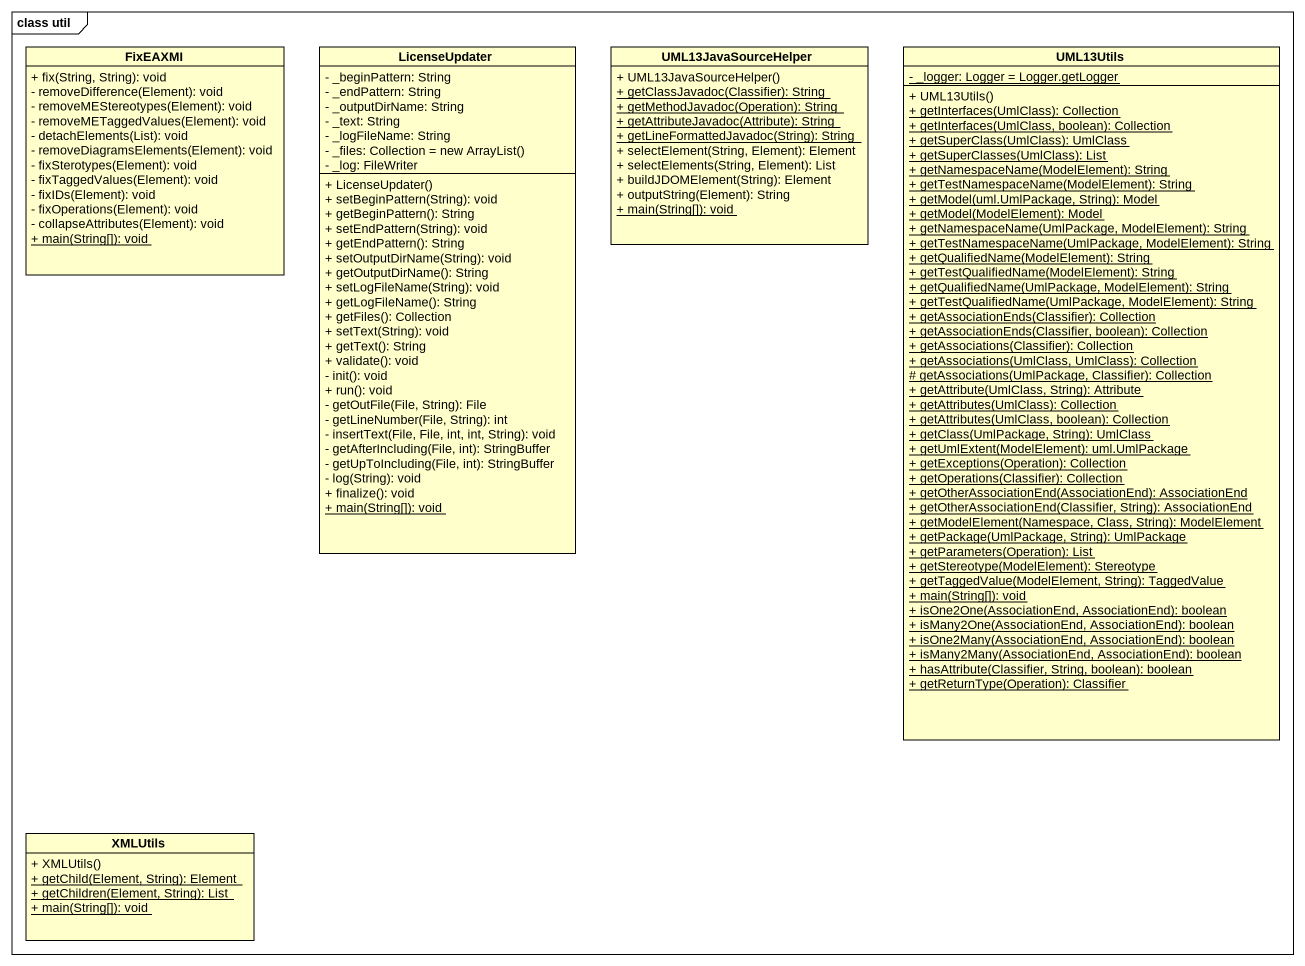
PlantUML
@startuml
mainframe class util
hide circle
hide empty members
skinparam classAttributeIconSize 0
class FixEAXMI {
  + fix(String, String): void
  - removeDifference(Element): void
  - removeMEStereotypes(Element): void
  - removeMETaggedValues(Element): void
  - detachElements(List): void
  - removeDiagramsElements(Element): void
  - fixSterotypes(Element): void
  - fixTaggedValues(Element): void
  - fixIDs(Element): void
  - fixOperations(Element): void
  - collapseAttributes(Element): void
  {static} + main(String[]): void
}
class LicenseUpdater {
  - _beginPattern: String
  - _endPattern: String
  - _outputDirName: String
  - _text: String
  - _logFileName: String
  {field} - _files: Collection = new ArrayList()
  - _log: FileWriter
  + LicenseUpdater()
  + setBeginPattern(String): void
  + getBeginPattern(): String
  + setEndPattern(String): void
  + getEndPattern(): String
  + setOutputDirName(String): void
  + getOutputDirName(): String
  + setLogFileName(String): void
  + getLogFileName(): String
  + getFiles(): Collection
  + setText(String): void
  + getText(): String
  + validate(): void
  - init(): void
  + run(): void
  - getOutFile(File, String): File
  - getLineNumber(File, String): int
  - insertText(File, File, int, int, String): void
  - getAfterIncluding(File, int): StringBuffer
  - getUpToIncluding(File, int): StringBuffer
  - log(String): void
  + finalize(): void
  {static} + main(String[]): void
}
class UML13JavaSourceHelper {
  + UML13JavaSourceHelper()
  {static} + getClassJavadoc(Classifier): String
  {static} + getMethodJavadoc(Operation): String
  {static} + getAttributeJavadoc(Attribute): String
  {static} + getLineFormattedJavadoc(String): String
  + selectElement(String, Element): Element
  + selectElements(String, Element): List
  + buildJDOMElement(String): Element
  + outputString(Element): String
  {static} + main(String[]): void
}
class UML13Utils {
  {static} - _logger: Logger = Logger.getLogger
  + UML13Utils()
  {static} + getInterfaces(UmlClass): Collection
  {static} + getInterfaces(UmlClass, boolean): Collection
  {static} + getSuperClass(UmlClass): UmlClass
  {static} + getSuperClasses(UmlClass): List
  {static} + getNamespaceName(ModelElement): String
  {static} + getTestNamespaceName(ModelElement): String
  {static} + getModel(uml.UmlPackage, String): Model
  {static} + getModel(ModelElement): Model
  {static} + getNamespaceName(UmlPackage, ModelElement): String
  {static} + getTestNamespaceName(UmlPackage, ModelElement): String
  {static} + getQualifiedName(ModelElement): String
  {static} + getTestQualifiedName(ModelElement): String
  {static} + getQualifiedName(UmlPackage, ModelElement): String
  {static} + getTestQualifiedName(UmlPackage, ModelElement): String
  {static} + getAssociationEnds(Classifier): Collection
  {static} + getAssociationEnds(Classifier, boolean): Collection
  {static} + getAssociations(Classifier): Collection
  {static} + getAssociations(UmlClass, UmlClass): Collection
  {static} # getAssociations(UmlPackage, Classifier): Collection
  {static} + getAttribute(UmlClass, String): Attribute
  {static} + getAttributes(UmlClass): Collection
  {static} + getAttributes(UmlClass, boolean): Collection
  {static} + getClass(UmlPackage, String): UmlClass
  {static} + getUmlExtent(ModelElement): uml.UmlPackage
  {static} + getExceptions(Operation): Collection
  {static} + getOperations(Classifier): Collection
  {static} + getOtherAssociationEnd(AssociationEnd): AssociationEnd
  {static} + getOtherAssociationEnd(Classifier, String): AssociationEnd
  {static} + getModelElement(Namespace, Class, String): ModelElement
  {static} + getPackage(UmlPackage, String): UmlPackage
  {static} + getParameters(Operation): List
  {static} + getStereotype(ModelElement): Stereotype
  {static} + getTaggedValue(ModelElement, String): TaggedValue
  {static} + main(String[]): void
  {static} + isOne2One(AssociationEnd, AssociationEnd): boolean
  {static} + isMany2One(AssociationEnd, AssociationEnd): boolean
  {static} + isOne2Many(AssociationEnd, AssociationEnd): boolean
  {static} + isMany2Many(AssociationEnd, AssociationEnd): boolean
  {static} + hasAttribute(Classifier, String, boolean): boolean
  {static} + getReturnType(Operation): Classifier
}
class XMLUtils {
  + XMLUtils()
  {static} + getChild(Element, String): Element
  {static} + getChildren(Element, String): List
  {static} + main(String[]): void
}
@enduml
